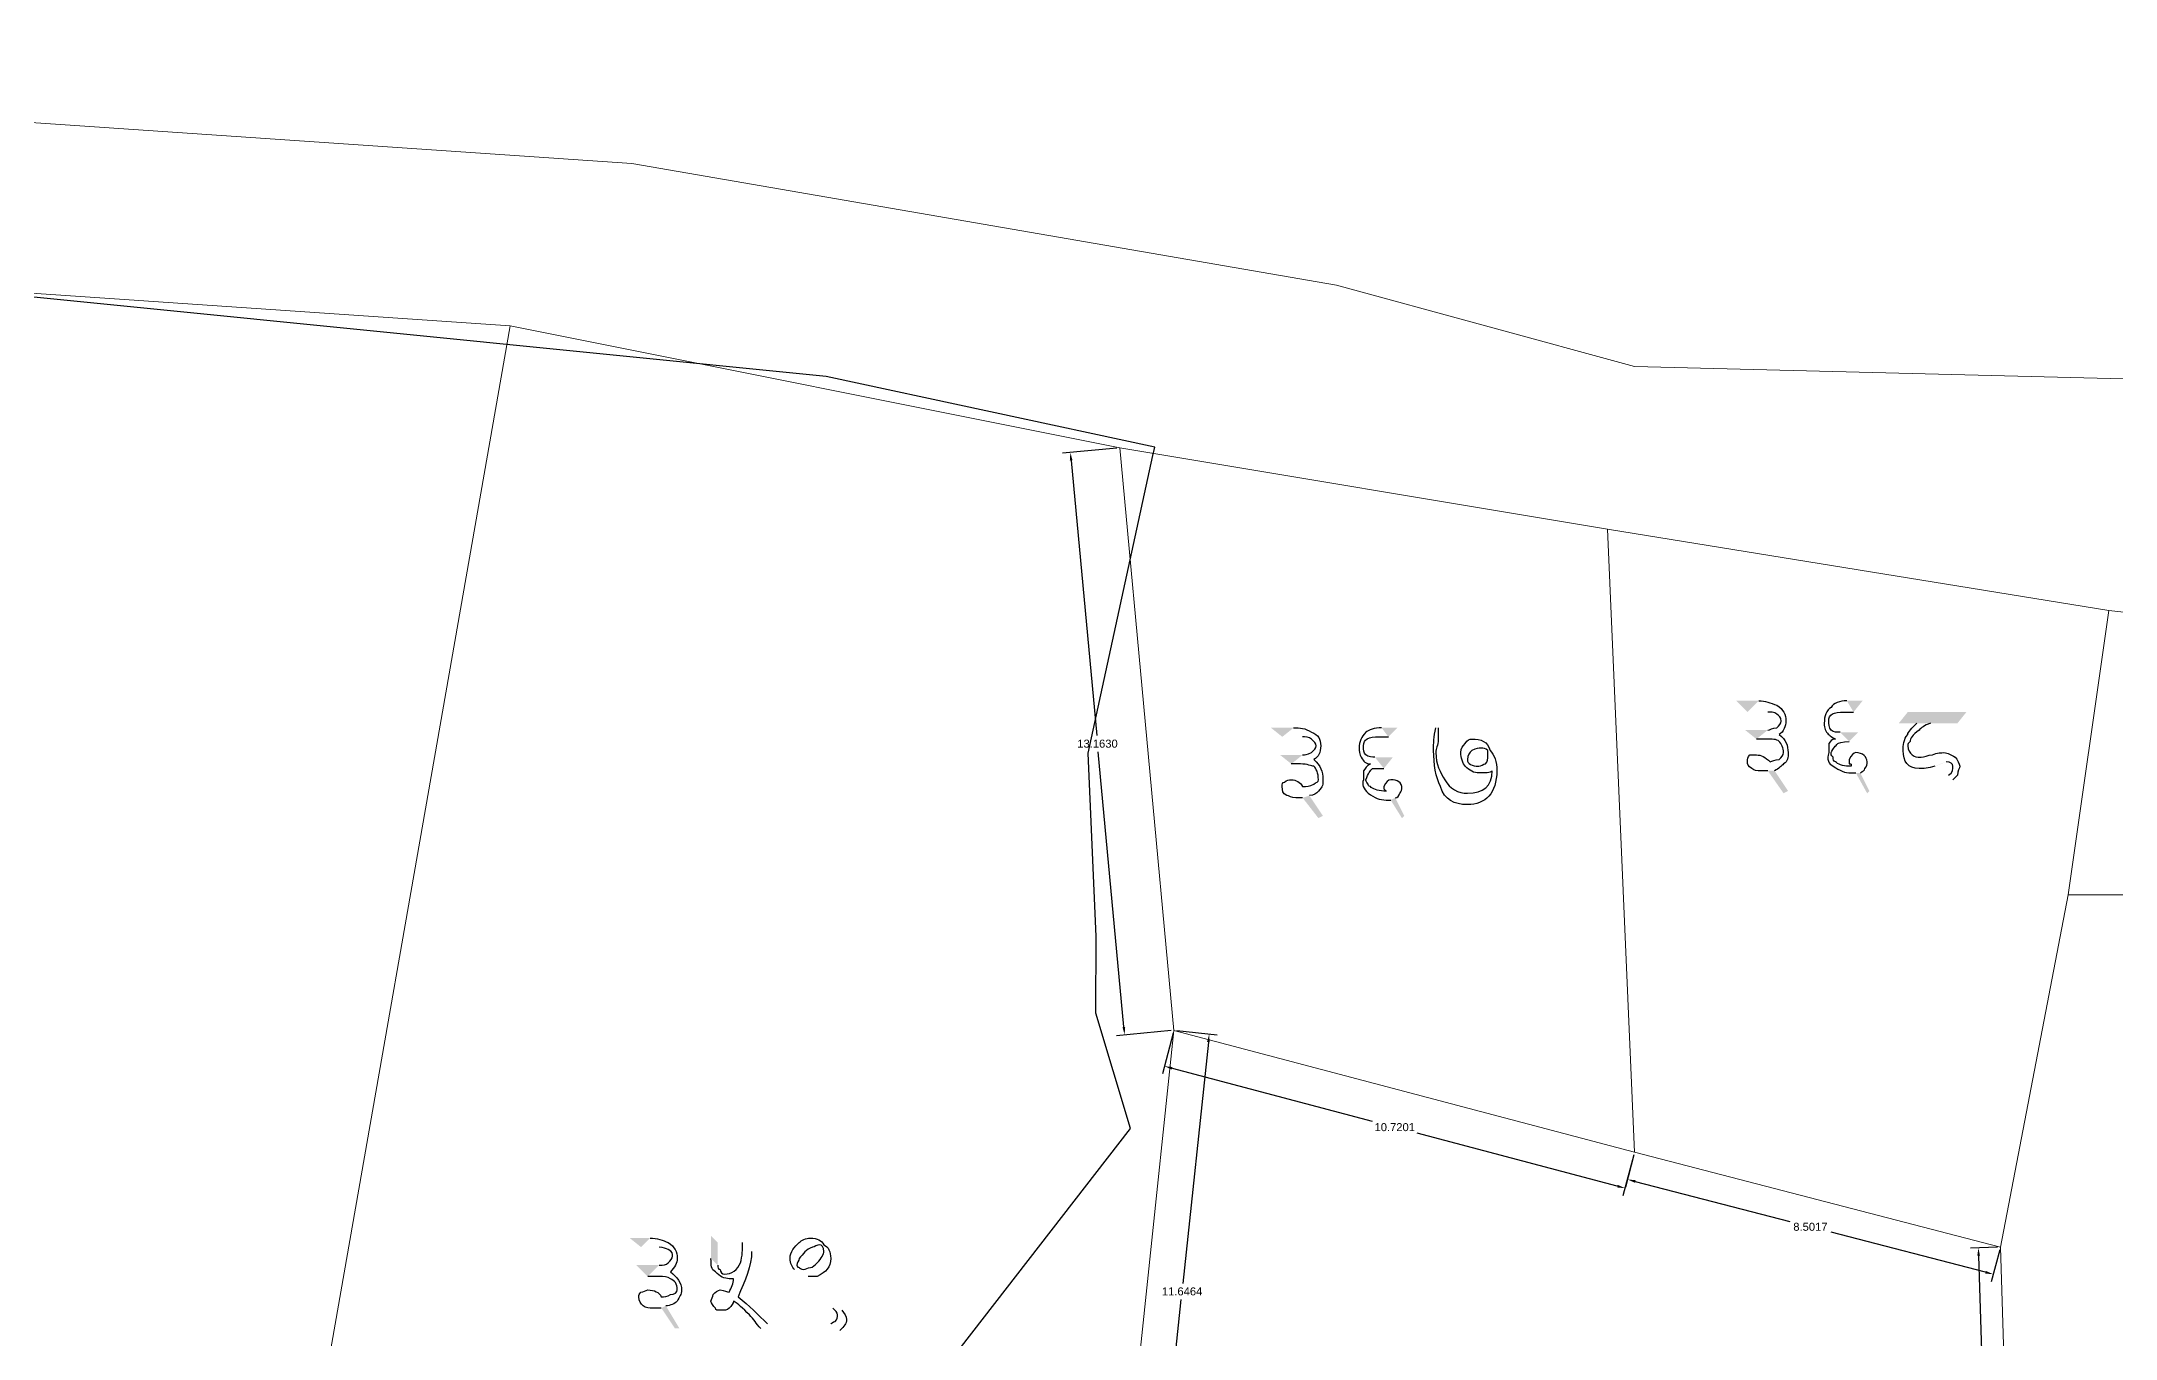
# Model space of a CAD drawing. Header units: metres. Extents: x 345912 to 349030, y 3061206 to 3061792.
# Drawn here: x 346035.41 to 346082.07, y 3061460.25 to 3061489.43 of the extents above; entities that cross this region are included whole.
import ezdxf

# ---------------------------------------------------------------- set-up
doc = ezdxf.new("R2010")
doc.units = ezdxf.units.M
doc.header["$MEASUREMENT"] = 0
doc.header["$PDMODE"] = 98
doc.header["$PDSIZE"] = 0.25
for name, color, linetype in [('Features', 5, 'Continuous'), ('PDF5_Geometry', 7, 'Continuous'), ('PDF5_Solid Fills', 7, 'Continuous')]:
    doc.layers.add(name, color=color, linetype=linetype)
doc.styles.get("Standard").update_dxf_attribs({"font": 'arial.ttf'})
doc.dimstyles.get("Standard").update_dxf_attribs({"dimtxt": 0.18, "dimasz": 0.18, "dimexe": 0.18, "dimexo": 0.0625, "dimgap": 0.09, "dimtad": 0, "dimtih": 1, "dimtoh": 1, "dimdec": 4, "dimzin": 0, "dimdsep": 46, "dimtxsty": 'Standard', "dimcen": 0.09, "dimadec": 0, "dimazin": 0, "dimtfac": 1, "dimtdec": 4, "dimtofl": 0, "dimtmove": 0, "dimatfit": 3, "dimfxl": 1, "dimtolj": 1, "dimtzin": 0, "dimarcsym": 0})

# ---------------------------------------------------------------- blocks, each defined once
blk = doc.blocks.new('*D62')
at = {"layer": 'Defpoints', "color": 0, "transparency": 16777216}
for p in [(346060.882, 3061467.184), (346059.663, 3061455.602), (346060.457, 3061455.518)]:
    blk.add_point(p, dxfattribs=at)
at = {"layer": 'Features', "color": 0, "lineweight": -2, "transparency": 16777216}
for p, q in [((346060.944, 3061467.178), (346061.855, 3061467.082)), ((346061.657, 3061466.921), (346061.085, 3061461.491)), ((346060.476, 3061455.697), (346061.047, 3061461.127)), ((346059.725, 3061455.595), (346060.636, 3061455.499))]:
    blk.add_line(p, q, dxfattribs=at)
at = {"layer": 'Features', "color": 0, "transparency": 16777216}
for points in [[(346061.627, 3061466.925), (346061.687, 3061466.918), (346061.676, 3061467.1)], [(346060.446, 3061455.7), (346060.505, 3061455.694), (346060.457, 3061455.518)]]:
    blk.add_solid(points, dxfattribs=at)
at = {"layer": 'Features', "color": 0, "transparency": 16777216, "insert": (346061.066, 3061461.309), "char_height": 0.18, "attachment_point": 5}
blk.add_mtext('\\A1;11.6464', dxfattribs=at)
blk = doc.blocks.new('*D63')
at = {"layer": 'Defpoints', "color": 0, "transparency": 16777216}
for p in [(346060.882, 3061467.184), (346060.668, 3061466.377), (346071.245, 3061464.441)]:
    blk.add_point(p, dxfattribs=at)
at = {"layer": 'Features', "color": 0, "lineweight": -2, "transparency": 16777216}
for p, q in [((346060.866, 3061467.124), (346060.622, 3061466.203)), ((346060.842, 3061466.331), (346065.342, 3061465.139)), ((346070.857, 3061463.679), (346066.357, 3061464.871)), ((346071.229, 3061464.38), (346070.985, 3061463.459))]:
    blk.add_line(p, q, dxfattribs=at)
at = {"layer": 'Features', "color": 0, "transparency": 16777216}
for points in [[(346060.85, 3061466.36), (346060.834, 3061466.302), (346060.668, 3061466.377)], [(346070.865, 3061463.708), (346070.85, 3061463.65), (346071.031, 3061463.633)]]:
    blk.add_solid(points, dxfattribs=at)
at = {"layer": 'Features', "color": 0, "transparency": 16777216, "insert": (346065.85, 3061465.005), "char_height": 0.18, "attachment_point": 5}
blk.add_mtext('\\A1;10.7201', dxfattribs=at)
blk = doc.blocks.new('*D64')
at = {"layer": 'Defpoints', "color": 0, "transparency": 16777216}
for p in [(346071.245, 3061464.441), (346071.086, 3061463.829), (346079.475, 3061462.307)]:
    blk.add_point(p, dxfattribs=at)
at = {"layer": 'Features', "color": 0, "lineweight": -2, "transparency": 16777216}
for p, q in [((346071.229, 3061464.38), (346071.041, 3061463.655)), ((346071.261, 3061463.784), (346074.737, 3061462.883)), ((346079.142, 3061461.741), (346075.665, 3061462.642)), ((346079.459, 3061462.247), (346079.271, 3061461.522))]:
    blk.add_line(p, q, dxfattribs=at)
at = {"layer": 'Features', "color": 0, "transparency": 16777216}
for points in [[(346071.268, 3061463.813), (346071.253, 3061463.755), (346071.086, 3061463.829)], [(346079.149, 3061461.77), (346079.134, 3061461.712), (346079.316, 3061461.696)]]:
    blk.add_solid(points, dxfattribs=at)
at = {"layer": 'Features', "color": 0, "transparency": 16777216, "insert": (346075.201, 3061462.763), "char_height": 0.18, "attachment_point": 5}
blk.add_mtext('\\A1;8.5017', dxfattribs=at)
blk = doc.blocks.new('*D65')
at = {"layer": 'Defpoints', "color": 0, "transparency": 16777216}
for p in [(346078.981, 3061462.292), (346079.475, 3061462.307), (346079.779, 3061452.554)]:
    blk.add_point(p, dxfattribs=at)
at = {"layer": 'Features', "color": 0, "lineweight": -2, "transparency": 16777216}
for p, q in [((346079.412, 3061462.305), (346078.801, 3061462.286)), ((346078.986, 3061462.112), (346079.127, 3061457.597)), ((346079.28, 3061452.718), (346079.139, 3061457.233)), ((346079.717, 3061452.552), (346079.106, 3061452.533))]:
    blk.add_line(p, q, dxfattribs=at)
at = {"layer": 'Features', "color": 0, "transparency": 16777216}
for points in [[(346079.016, 3061462.113), (346078.956, 3061462.111), (346078.981, 3061462.292)], [(346079.31, 3061452.719), (346079.25, 3061452.717), (346079.285, 3061452.538)]]:
    blk.add_solid(points, dxfattribs=at)
at = {"layer": 'Features', "color": 0, "transparency": 16777216, "insert": (346079.133, 3061457.415), "char_height": 0.18, "attachment_point": 5}
blk.add_mtext('\\A1;9.7584', dxfattribs=at)
blk = doc.blocks.new('*D71')
at = {"layer": 'Defpoints', "color": 0, "transparency": 16777216}
for p in [(346059.663, 3061480.29), (346059.772, 3061467.081), (346060.882, 3061467.184)]:
    blk.add_point(p, dxfattribs=at)
at = {"layer": 'Features', "color": 0, "lineweight": -2, "transparency": 16777216}
for p, q in [((346059.6, 3061480.285), (346058.374, 3061480.171)), ((346058.57, 3061480.008), (346059.146, 3061473.816)), ((346059.756, 3061467.26), (346059.18, 3061473.452)), ((346060.82, 3061467.178), (346059.593, 3061467.064))]:
    blk.add_line(p, q, dxfattribs=at)
at = {"layer": 'Features', "color": 0, "transparency": 16777216}
for points in [[(346058.6, 3061480.011), (346058.54, 3061480.005), (346058.553, 3061480.187)], [(346059.786, 3061467.263), (346059.726, 3061467.257), (346059.772, 3061467.081)]]:
    blk.add_solid(points, dxfattribs=at)
at = {"layer": 'Features', "color": 0, "transparency": 16777216, "insert": (346059.163, 3061473.634), "char_height": 0.18, "attachment_point": 5}
blk.add_mtext('\\A1;13.1630', dxfattribs=at)

msp = doc.modelspace()

# ---------------------------------------------------------------- hatches: boundary and pattern name
at = {"layer": 'PDF5_Solid Fills', "transparency": 33554559}
h = msp.add_hatch(color=256, dxfattribs=at)
h.paths.add_polyline_path([(346073.78493, 3061474.34684), (346073.53093, 3061474.60084), (346074.03893, 3061474.60084)], flags=0)
h.paths.add_polyline_path([(346074.39453, 3061473.02604), (346074.69933, 3061472.56884), (346074.59773, 3061472.51804), (346074.24213, 3061473.02604)], flags=0)
h.paths.add_polyline_path([(346073.98813, 3061473.73724), (346073.73413, 3061473.94044), (346074.24213, 3061473.94044)], flags=0)
h.paths.add_polyline_path([(346076.17253, 3061474.34684), (346076.37573, 3061474.60084), (346076.02013, 3061474.60084)], flags=0)
h.paths.add_polyline_path([(346076.22333, 3061472.97524), (346076.47733, 3061472.51804), (346076.52813, 3061472.56884), (346076.32493, 3061472.97524)], flags=0)
h.paths.add_polyline_path([(346076.07093, 3061473.68644), (346076.27413, 3061473.88964), (346075.86773, 3061473.88964)], flags=0)
h.paths.add_polyline_path([(346077.59493, 3061474.09284), (346077.18853, 3061474.09284), (346077.39173, 3061474.34684), (346078.71253, 3061474.34684), (346078.50933, 3061474.09284), (346077.89973, 3061474.09284)], flags=0)
h.paths.add_polyline_path([(346078.40773, 3061472.82284), (346078.30613, 3061472.92444)], flags=0)
h.paths.add_polyline_path([(346078.00133, 3061473.12764, 0.0320526), (346078.25533, 3061473.22924)], flags=0)
h = msp.add_hatch(color=256, dxfattribs=at)
h.paths.add_polyline_path([(346063.32014, 3061473.78804), (346063.06614, 3061473.99124), (346063.57414, 3061473.99124)], flags=0)
h.paths.add_polyline_path([(346063.92974, 3061472.46724), (346064.23454, 3061472.01004), (346064.13294, 3061471.95924), (346063.77734, 3061472.41644)], flags=0)
h.paths.add_polyline_path([(346063.52334, 3061473.17844), (346063.26934, 3061473.38164), (346063.77734, 3061473.38164)], flags=0)
h.paths.add_polyline_path([(346065.70774, 3061473.78804), (346065.91094, 3061473.99124), (346065.55534, 3061473.99124)], flags=0)
h.paths.add_polyline_path([(346065.75854, 3061472.36564), (346066.01254, 3061471.95924), (346066.06334, 3061472.01004), (346065.86014, 3061472.41644)], flags=0)
h.paths.add_polyline_path([(346065.60614, 3061473.07684), (346065.80934, 3061473.33084), (346065.40294, 3061473.33084)], flags=0)
h.paths.add_polyline_path([(346066.77454, 3061473.99124), (346066.82534, 3061473.99124)], flags=0)
h.paths.add_polyline_path([(346068.04454, 3061473.02604), (346068.04454, 3061473.02604)], flags=0)
h = msp.add_hatch(color=256, dxfattribs=at)
h.paths.add_polyline_path([(346048.89293, 3061462.30724), (346048.63893, 3061462.51044), (346049.09613, 3061462.51044)], flags=0)
h.paths.add_polyline_path([(346049.45173, 3061460.98644), (346049.75653, 3061460.47844), (346049.65493, 3061460.47844), (346049.35013, 3061460.93564)], flags=0)
h.paths.add_polyline_path([(346049.04533, 3061461.64684), (346048.79133, 3061461.90084), (346049.29933, 3061461.90084)], flags=0)
h.paths.add_polyline_path([(346051.17893, 3061462.40884), (346051.38213, 3061462.20564)], flags=0)
h.paths.add_polyline_path([(346051.73773, 3061460.58004), (346051.58533, 3061460.47844)], flags=0)
h.paths.add_polyline_path([(346050.46773, 3061462.05324), (346050.46773, 3061462.56124), (346050.62013, 3061462.40884), (346050.62013, 3061461.90084)], flags=0)
h.paths.add_polyline_path([(346052.65213, 3061461.64684), (346053.41413, 3061460.88484)], flags=0)
h.paths.add_polyline_path([(346053.36333, 3061460.42764), (346053.16013, 3061460.58004)], flags=0)
h.paths.add_polyline_path([(346053.21093, 3061460.93564), (346052.34733, 3061461.79924)], flags=0)

# ---------------------------------------------------------------- linework, layer by layer
at = {"layer": 'Features'}
msp.add_lwpolyline([(346032.53534, 3061483.94804), (346024.87015, 3061443.21466), (346027.77735, 3061442.34326), (346033.71798, 3061442.70616), (346035.6179, 3061444.51001), (346036.91594, 3061445.74622), (346045.85265, 3061451.25324), (346050.46043, 3061452.79732), (346059.90278, 3061464.97268), (346059.12793, 3061467.56854), (346059.12956, 3061469.2981), (346058.95092, 3061473.41915), (346060.41041, 3061480.11511), (346060.45177, 3061480.3071), (346053.06156, 3061481.89932), (346032.53534, 3061483.94804)], dxfattribs=at)
at = {"layer": 'PDF5_Geometry', "lineweight": 9}
for points in [[(345973.09934, 3061489.43444), (345990.47293, 3061489.43444), (346010.89454, 3061488.52004), (346022.78174, 3061488.21524), (346035.27854, 3061487.60564), (346048.68974, 3061486.69124), (346064.53933, 3061483.94804), (346071.24493, 3061482.11924), (346083.43694, 3061481.81444)], [(345973.09934, 3061489.43444), (345990.47293, 3061489.43444), (346010.89454, 3061488.52004), (346022.78174, 3061488.21524), (346035.27854, 3061487.60564), (346048.68974, 3061486.69124), (346064.53933, 3061483.94804), (346071.24493, 3061482.11924), (346083.43694, 3061481.81444)], [(346095.62895, 3061475.10884), (346081.91294, 3061476.63284), (346070.63534, 3061478.46164), (346059.66254, 3061480.29044), (346045.94653, 3061483.03364), (346032.53534, 3061483.94804), (346018.20974, 3061483.94804), (346015.16174, 3061483.94804), (346004.18894, 3061484.55764), (345999.31214, 3061484.55764), (345989.55854, 3061485.16724), (345977.36654, 3061485.16724)], [(346095.62895, 3061475.10884), (346081.91294, 3061476.63284), (346070.63534, 3061478.46164), (346059.66254, 3061480.29044), (346045.94653, 3061483.03364), (346032.53534, 3061483.94804), (346018.20974, 3061483.94804), (346015.16174, 3061483.94804), (346004.18894, 3061484.55764), (345999.31214, 3061484.55764), (345989.55854, 3061485.16724), (345977.36654, 3061485.16724)]]:
    msp.add_lwpolyline(points, dxfattribs=at)
for points in [[(346045.94653, 3061483.03364), (346040.76494, 3061453.46804), (346039.54574, 3061445.54324), (346034.36414, 3061441.58084), (346024.91534, 3061444.01924), (346026.74414, 3061453.16324), (346026.74414, 3061453.46804), (346028.57293, 3061463.52644), (346028.87774, 3061464.13604), (346028.87774, 3061464.44084), (346030.40174, 3061472.36564), (346030.70653, 3061474.19444), (346030.70653, 3061474.49924), (346032.53534, 3061483.94804)], [(346045.94653, 3061483.03364), (346040.76494, 3061453.46804), (346039.54574, 3061445.54324), (346034.36414, 3061441.58084), (346024.91534, 3061444.01924), (346026.74414, 3061453.16324), (346026.74414, 3061453.46804), (346028.57293, 3061463.52644), (346028.87774, 3061464.13604), (346028.87774, 3061464.44084), (346030.40174, 3061472.36564), (346030.70653, 3061474.19444), (346030.70653, 3061474.49924), (346032.53534, 3061483.94804)], [(346059.66254, 3061480.29044), (346060.88174, 3061467.18404), (346059.66254, 3061455.60164), (346052.95694, 3061452.24884), (346049.29933, 3061451.33444), (346046.86094, 3061451.02964), (346045.03214, 3061449.81044), (346041.98414, 3061446.76244), (346039.54574, 3061445.54324), (346040.76494, 3061453.46804), (346045.94653, 3061483.03364)], [(346059.66254, 3061480.29044), (346060.88174, 3061467.18404), (346059.66254, 3061455.60164), (346052.95694, 3061452.24884), (346049.29933, 3061451.33444), (346046.86094, 3061451.02964), (346045.03214, 3061449.81044), (346041.98414, 3061446.76244), (346039.54574, 3061445.54324), (346040.76494, 3061453.46804), (346045.94653, 3061483.03364)], [(346070.63534, 3061478.46164), (346071.24493, 3061464.44084), (346060.88174, 3061467.18404), (346059.66254, 3061480.29044)], [(346070.63534, 3061478.46164), (346071.24493, 3061464.44084), (346060.88174, 3061467.18404), (346059.66254, 3061480.29044)], [(346081.91294, 3061476.63284), (346080.99854, 3061470.23204), (346079.47455, 3061462.30724), (346071.24493, 3061464.44084), (346070.63534, 3061478.46164)], [(346081.91294, 3061476.63284), (346080.99854, 3061470.23204), (346079.47455, 3061462.30724), (346071.24493, 3061464.44084), (346070.63534, 3061478.46164)], [(346104.77294, 3061474.80404), (346104.16333, 3061467.48884), (346103.24895, 3061467.79364), (346099.28653, 3061468.70804), (346091.36175, 3061470.23204), (346080.99854, 3061470.23204), (346081.91294, 3061476.63284), (346095.62895, 3061475.10884)], [(346104.77294, 3061474.80404), (346104.16333, 3061467.48884), (346103.24895, 3061467.79364), (346099.28653, 3061468.70804), (346091.36175, 3061470.23204), (346080.99854, 3061470.23204), (346081.91294, 3061476.63284), (346095.62895, 3061475.10884)], [(346104.16333, 3061467.48884), (346099.89613, 3061437.00884), (346090.44734, 3061437.00884), (346090.14254, 3061437.00884), (346082.21773, 3061437.31364), (346081.30333, 3061444.32404), (346079.77933, 3061452.55364), (346079.47455, 3061462.30724), (346080.99854, 3061470.23204), (346091.36175, 3061470.23204), (346099.28653, 3061468.70804), (346103.24895, 3061467.79364)], [(346104.16333, 3061467.48884), (346099.89613, 3061437.00884), (346090.44734, 3061437.00884), (346090.14254, 3061437.00884), (346082.21773, 3061437.31364), (346081.30333, 3061444.32404), (346079.77933, 3061452.55364), (346079.47455, 3061462.30724), (346080.99854, 3061470.23204), (346091.36175, 3061470.23204), (346099.28653, 3061468.70804), (346103.24895, 3061467.79364)], [(346071.24493, 3061464.44084), (346079.47455, 3061462.30724), (346079.77933, 3061452.55364), (346081.30333, 3061444.32404), (346069.41613, 3061447.06724), (346066.06333, 3061448.28644), (346065.45373, 3061448.59123), (346058.74814, 3061449.50564), (346059.66254, 3061455.60164), (346060.88174, 3061467.18404)], [(346071.24493, 3061464.44084), (346079.47455, 3061462.30724), (346079.77933, 3061452.55364), (346081.30333, 3061444.32404), (346069.41613, 3061447.06724), (346066.06333, 3061448.28644), (346065.45373, 3061448.59123), (346058.74814, 3061449.50564), (346059.66254, 3061455.60164), (346060.88174, 3061467.18404)]]:
    msp.add_lwpolyline(points, close=True, dxfattribs=at)
at = {"layer": 'PDF5_Geometry', "lineweight": 25}
for points in [[(346074.03893, 3061474.60084), (346074.19133, 3061474.60084), (346074.29293, 3061474.55004), (346074.44533, 3061474.49924)], [(346074.44533, 3061474.29604), (346074.39453, 3061474.34684), (346074.29293, 3061474.34684), (346074.24213, 3061474.34684)], [(346074.44533, 3061474.49924), (346074.59773, 3061474.39764), (346074.64853, 3061474.29604), (346074.64853, 3061474.14364)], [(346074.54693, 3061474.14364), (346074.54693, 3061474.24524), (346074.49613, 3061474.24524), (346074.44533, 3061474.29604)], [(346075.66453, 3061474.44844), (346075.56293, 3061474.39764), (346075.51213, 3061474.24524), (346075.51213, 3061474.09284)], [(346075.61373, 3061474.14364), (346075.61373, 3061474.29604), (346075.71533, 3061474.34684), (346075.96933, 3061474.34684)], [(346076.02013, 3061474.60084), (346075.86773, 3061474.60084), (346075.71533, 3061474.55004), (346075.66453, 3061474.44844)], [(346075.96933, 3061474.34684), (346075.96933, 3061474.34684), (346076.02013, 3061474.34684), (346076.07093, 3061474.34684)], [(346076.07093, 3061474.34684), (346076.12173, 3061474.34684), (346076.17253, 3061474.34684), (346076.17253, 3061474.34684)], [(346063.57414, 3061473.99124), (346063.72654, 3061473.99124), (346063.82814, 3061473.99124), (346063.98054, 3061473.88964)], [(346063.98054, 3061473.73724), (346063.92974, 3061473.78804), (346063.82814, 3061473.78804), (346063.77734, 3061473.78804)], [(346063.98054, 3061473.88964), (346064.13294, 3061473.83884), (346064.18374, 3061473.73724), (346064.18374, 3061473.58484)], [(346064.08214, 3061473.58484), (346064.08214, 3061473.63564), (346064.03134, 3061473.68644), (346063.98054, 3061473.73724)], [(346065.19974, 3061473.88964), (346065.09814, 3061473.78804), (346065.04734, 3061473.68644), (346065.04734, 3061473.53404)], [(346065.14894, 3061473.58484), (346065.14894, 3061473.73724), (346065.25054, 3061473.78804), (346065.50454, 3061473.78804)], [(346065.55534, 3061473.99124), (346065.40294, 3061473.99124), (346065.25054, 3061473.94044), (346065.19974, 3061473.88964)], [(346065.50454, 3061473.78804), (346065.50454, 3061473.78804), (346065.55534, 3061473.78804), (346065.60614, 3061473.78804)], [(346065.60614, 3061473.78804), (346065.65694, 3061473.78804), (346065.70774, 3061473.78804), (346065.70774, 3061473.78804)], [(346066.72374, 3061473.48324), (346066.72374, 3061473.63564), (346066.72374, 3061473.78804), (346066.77454, 3061473.99124)], [(346066.82534, 3061473.73724), (346066.82534, 3061473.58484), (346066.77454, 3061473.53404), (346066.77454, 3061473.43244)], [(346066.82534, 3061473.99124), (346066.82534, 3061473.94044), (346066.82534, 3061473.83884), (346066.82534, 3061473.73724)], [(346067.43494, 3061473.63564), (346067.48574, 3061473.73724), (346067.53654, 3061473.73724), (346067.58734, 3061473.73724)], [(346067.58734, 3061473.73724), (346067.79054, 3061473.73724), (346067.94294, 3061473.68644), (346067.99374, 3061473.48324)], [(346074.08973, 3061473.73724), (346074.03893, 3061473.73724), (346073.98813, 3061473.73724), (346073.98813, 3061473.73724)], [(346074.19133, 3061473.73724), (346074.19133, 3061473.73724), (346074.14053, 3061473.73724), (346074.08973, 3061473.73724)], [(346074.49613, 3061473.68644), (346074.44533, 3061473.73724), (346074.34373, 3061473.73724), (346074.19133, 3061473.73724)], [(346074.24213, 3061473.94044), (346074.29293, 3061473.94044), (346074.34373, 3061473.99124), (346074.44533, 3061473.99124)], [(346074.44533, 3061473.99124), (346074.49613, 3061474.04204), (346074.54693, 3061474.09284), (346074.54693, 3061474.14364)], [(346074.64853, 3061474.14364), (346074.64853, 3061474.04204), (346074.59773, 3061473.88964), (346074.49613, 3061473.83884)], [(346074.49613, 3061473.83884), (346074.64853, 3061473.73724), (346074.69933, 3061473.58484), (346074.69933, 3061473.43244)], [(346075.51213, 3061474.09284), (346075.51213, 3061474.04204), (346075.51213, 3061473.99124), (346075.56293, 3061473.88964)], [(346075.56293, 3061473.88964), (346075.61373, 3061473.83884), (346075.66453, 3061473.78804), (346075.76613, 3061473.73724)], [(346075.66453, 3061473.94044), (346075.61373, 3061473.99124), (346075.61373, 3061474.09284), (346075.61373, 3061474.14364)], [(346075.76613, 3061473.73724), (346075.66453, 3061473.73724), (346075.66453, 3061473.68644), (346075.61373, 3061473.63564)], [(346075.86773, 3061473.88964), (346075.81693, 3061473.88964), (346075.71533, 3061473.88964), (346075.66453, 3061473.94044)], [(346077.29013, 3061473.48324), (346077.29013, 3061473.58484), (346077.29013, 3061473.73724), (346077.39173, 3061473.83884)], [(346077.39173, 3061473.83884), (346077.39173, 3061473.88964), (346077.49333, 3061473.99124), (346077.59493, 3061474.09284)], [(346077.64573, 3061473.94044), (346077.49333, 3061473.83884), (346077.44253, 3061473.73724), (346077.44253, 3061473.68644)], [(346077.89973, 3061474.09284), (346077.74733, 3061474.04204), (346077.69653, 3061473.99124), (346077.64573, 3061473.94044)], [(346063.77734, 3061473.38164), (346063.82814, 3061473.38164), (346063.87894, 3061473.38164), (346063.98054, 3061473.43244)], [(346063.98054, 3061473.43244), (346064.03134, 3061473.48324), (346064.08214, 3061473.53404), (346064.08214, 3061473.58484)], [(346064.18374, 3061473.58484), (346064.18374, 3061473.43244), (346064.13294, 3061473.33084), (346064.03134, 3061473.28004)], [(346064.03134, 3061473.28004), (346064.18374, 3061473.12764), (346064.23454, 3061473.02604), (346064.23454, 3061472.82284)], [(346065.04734, 3061473.53404), (346065.04734, 3061473.48324), (346065.04734, 3061473.38164), (346065.09814, 3061473.33084)], [(346065.09814, 3061473.33084), (346065.14894, 3061473.22924), (346065.19974, 3061473.17844), (346065.30134, 3061473.17844)], [(346065.19974, 3061473.38164), (346065.14894, 3061473.43244), (346065.14894, 3061473.48324), (346065.14894, 3061473.58484)], [(346065.40294, 3061473.33084), (346065.35214, 3061473.33084), (346065.25054, 3061473.33084), (346065.19974, 3061473.38164)], [(346066.87614, 3061472.67044), (346066.77454, 3061472.87364), (346066.72374, 3061473.17844), (346066.72374, 3061473.48324)], [(346066.77454, 3061473.43244), (346066.77454, 3061473.17844), (346066.87614, 3061472.97524), (346066.97774, 3061472.82284)], [(346067.33334, 3061473.43244), (346067.33334, 3061473.53404), (346067.38414, 3061473.58484), (346067.43494, 3061473.63564)], [(346067.43494, 3061473.12764), (346067.38414, 3061473.17844), (346067.33334, 3061473.33084), (346067.33334, 3061473.43244)], [(346067.58734, 3061473.48324), (346067.53654, 3061473.43244), (346067.48574, 3061473.38164), (346067.48574, 3061473.28004)], [(346067.48574, 3061473.28004), (346067.48574, 3061473.17844), (346067.58734, 3061473.12764), (346067.73974, 3061473.12764)], [(346067.79054, 3061473.53404), (346067.73974, 3061473.53404), (346067.68894, 3061473.53404), (346067.58734, 3061473.48324)], [(346067.94294, 3061473.48324), (346067.89214, 3061473.53404), (346067.84134, 3061473.53404), (346067.79054, 3061473.53404)], [(346067.89214, 3061473.17844), (346067.94294, 3061473.22924), (346067.94294, 3061473.28004), (346067.94294, 3061473.38164)], [(346067.94294, 3061473.38164), (346067.94294, 3061473.43244), (346067.94294, 3061473.43244), (346067.94294, 3061473.48324)], [(346067.99374, 3061473.48324), (346068.09534, 3061473.38164), (346068.14614, 3061473.22924), (346068.14614, 3061473.02604)], [(346073.78493, 3061473.22924), (346073.78493, 3061473.28004), (346073.78493, 3061473.33084), (346073.83573, 3061473.38164)], [(346073.83573, 3061473.38164), (346073.88653, 3061473.38164), (346073.93733, 3061473.38164), (346073.98813, 3061473.38164)], [(346073.98813, 3061473.38164), (346074.08973, 3061473.38164), (346074.19133, 3061473.33084), (346074.29293, 3061473.22924)], [(346074.29293, 3061473.22924), (346074.34373, 3061473.22924), (346074.39453, 3061473.28004), (346074.49613, 3061473.28004)], [(346074.59773, 3061473.43244), (346074.59773, 3061473.53404), (346074.54693, 3061473.63564), (346074.49613, 3061473.68644)], [(346074.49613, 3061473.28004), (346074.54693, 3061473.33084), (346074.59773, 3061473.38164), (346074.59773, 3061473.43244)], [(346074.69933, 3061473.43244), (346074.69933, 3061473.33084), (346074.69933, 3061473.22924), (346074.59773, 3061473.17844)], [(346075.61373, 3061473.43244), (346075.56293, 3061473.28004), (346075.61373, 3061473.17844), (346075.71533, 3061473.12764)], [(346075.61373, 3061473.63564), (346075.61373, 3061473.58484), (346075.61373, 3061473.48324), (346075.61373, 3061473.43244)], [(346075.66453, 3061473.43244), (346075.71533, 3061473.53404), (346075.76613, 3061473.58484), (346075.81693, 3061473.63564)], [(346075.71533, 3061473.33084), (346075.66453, 3061473.38164), (346075.66453, 3061473.38164), (346075.66453, 3061473.43244)], [(346075.76613, 3061473.22924), (346075.71533, 3061473.22924), (346075.71533, 3061473.28004), (346075.71533, 3061473.33084)], [(346075.81693, 3061473.63564), (346075.81693, 3061473.63564), (346075.91853, 3061473.68644), (346076.07093, 3061473.68644)], [(346076.22333, 3061473.43244), (346076.17253, 3061473.43244), (346076.12173, 3061473.38164), (346076.07093, 3061473.28004)], [(346076.07093, 3061473.28004), (346076.07093, 3061473.22924), (346076.07093, 3061473.22924), (346076.07093, 3061473.22924)], [(346076.47733, 3061473.22924), (346076.47733, 3061473.33084), (346076.37573, 3061473.43244), (346076.22333, 3061473.43244)], [(346077.64573, 3061473.07684), (346077.39173, 3061473.07684), (346077.29013, 3061473.22924), (346077.29013, 3061473.48324)], [(346077.44253, 3061473.68644), (346077.39173, 3061473.63564), (346077.39173, 3061473.63564), (346077.39173, 3061473.58484)], [(346077.39173, 3061473.58484), (346077.39173, 3061473.48324), (346077.44253, 3061473.43244), (346077.49333, 3061473.38164)], [(346077.49333, 3061473.38164), (346077.54413, 3061473.33084), (346077.59493, 3061473.33084), (346077.69653, 3061473.33084)], [(346077.69653, 3061473.33084), (346077.74733, 3061473.33084), (346077.84893, 3061473.38164), (346077.95053, 3061473.38164)], [(346077.95053, 3061473.38164), (346078.05213, 3061473.43244), (346078.15373, 3061473.43244), (346078.20453, 3061473.43244)], [(346078.20453, 3061473.43244), (346078.30613, 3061473.43244), (346078.35693, 3061473.38164), (346078.45853, 3061473.33084)], [(346078.45853, 3061473.33084), (346078.50933, 3061473.28004), (346078.56013, 3061473.17844), (346078.56013, 3061473.12764)], [(346063.37094, 3061472.77204), (346063.42174, 3061472.82284), (346063.47254, 3061472.82284), (346063.52334, 3061472.82284)], [(346063.62494, 3061473.17844), (346063.57414, 3061473.17844), (346063.52334, 3061473.17844), (346063.52334, 3061473.17844)], [(346063.52334, 3061472.82284), (346063.62494, 3061472.82284), (346063.72654, 3061472.77204), (346063.77734, 3061472.67044)], [(346063.72654, 3061473.17844), (346063.72654, 3061473.17844), (346063.67574, 3061473.17844), (346063.62494, 3061473.17844)], [(346064.03134, 3061473.12764), (346063.98054, 3061473.12764), (346063.87894, 3061473.17844), (346063.72654, 3061473.17844)], [(346064.13294, 3061472.82284), (346064.13294, 3061472.97524), (346064.08214, 3061473.07684), (346064.03134, 3061473.12764)], [(346064.03134, 3061472.72124), (346064.08214, 3061472.77204), (346064.13294, 3061472.77204), (346064.13294, 3061472.82284)], [(346064.23454, 3061472.82284), (346064.23454, 3061472.72124), (346064.23454, 3061472.67044), (346064.13294, 3061472.56884)], [(346065.14894, 3061472.82284), (346065.09814, 3061472.72124), (346065.14894, 3061472.61964), (346065.25054, 3061472.51804)], [(346065.30134, 3061473.17844), (346065.19974, 3061473.12764), (346065.19974, 3061473.07684), (346065.14894, 3061473.02604)], [(346065.14894, 3061473.02604), (346065.14894, 3061472.97524), (346065.14894, 3061472.92444), (346065.14894, 3061472.82284)], [(346065.19974, 3061472.82284), (346065.25054, 3061472.97524), (346065.30134, 3061473.02604), (346065.35214, 3061473.07684)], [(346065.25054, 3061472.72124), (346065.19974, 3061472.77204), (346065.19974, 3061472.82284), (346065.19974, 3061472.82284)], [(346065.35214, 3061473.07684), (346065.35214, 3061473.07684), (346065.45374, 3061473.07684), (346065.60614, 3061473.07684)], [(346065.75854, 3061472.82284), (346065.70774, 3061472.82284), (346065.65694, 3061472.77204), (346065.60614, 3061472.67044)], [(346066.01254, 3061472.61964), (346066.01254, 3061472.77204), (346065.91094, 3061472.82284), (346065.75854, 3061472.82284)], [(346066.97774, 3061472.82284), (346067.07934, 3061472.61964), (346067.28254, 3061472.51804), (346067.48574, 3061472.51804)], [(346067.73974, 3061472.97524), (346067.63814, 3061472.97524), (346067.53654, 3061473.02604), (346067.43494, 3061473.12764)], [(346068.14614, 3061473.02604), (346068.14614, 3061472.51804), (346067.89214, 3061472.26404), (346067.48574, 3061472.26404)], [(346067.48574, 3061472.51804), (346067.84134, 3061472.51804), (346068.04454, 3061472.67044), (346068.04454, 3061473.02604)], [(346067.73974, 3061473.12764), (346067.79054, 3061473.12764), (346067.84134, 3061473.17844), (346067.89214, 3061473.17844)], [(346068.04454, 3061473.02604), (346067.99374, 3061472.97524), (346067.89214, 3061472.97524), (346067.73974, 3061472.97524)], [(346073.88653, 3061473.07684), (346073.78493, 3061473.12764), (346073.78493, 3061473.17844), (346073.78493, 3061473.22924)], [(346074.08973, 3061473.02604), (346073.98813, 3061473.02604), (346073.93733, 3061473.02604), (346073.88653, 3061473.07684)], [(346074.24213, 3061473.02604), (346074.19133, 3061473.02604), (346074.14053, 3061473.02604), (346074.08973, 3061473.02604)], [(346074.59773, 3061473.17844), (346074.54693, 3061473.12764), (346074.49613, 3061473.07684), (346074.39453, 3061473.02604)], [(346075.71533, 3061473.12764), (346075.86773, 3061473.02604), (346075.96933, 3061472.97524), (346076.12173, 3061472.97524)], [(346076.07093, 3061473.12764), (346075.91853, 3061473.12764), (346075.81693, 3061473.17844), (346075.76613, 3061473.22924)], [(346076.07093, 3061473.22924), (346076.07093, 3061473.22924), (346076.07093, 3061473.17844), (346076.07093, 3061473.17844)], [(346076.07093, 3061473.17844), (346076.12173, 3061473.17844), (346076.12173, 3061473.17844), (346076.12173, 3061473.12764)], [(346076.12173, 3061473.12764), (346076.12173, 3061473.12764), (346076.07093, 3061473.12764), (346076.07093, 3061473.12764)], [(346076.12173, 3061472.97524), (346076.17253, 3061472.97524), (346076.17253, 3061472.97524), (346076.22333, 3061472.97524)], [(346076.32493, 3061472.97524), (346076.37573, 3061473.02604), (346076.42653, 3061473.02604), (346076.42653, 3061473.07684)], [(346076.42653, 3061473.07684), (346076.47733, 3061473.12764), (346076.47733, 3061473.17844), (346076.47733, 3061473.22924)], [(346078.00133, 3061473.12764), (346077.84893, 3061473.07684), (346077.74733, 3061473.07684), (346077.64573, 3061473.07684)], [(346078.40773, 3061473.12764), (346078.40773, 3061473.17844), (346078.35693, 3061473.22924), (346078.25533, 3061473.22924)], [(346078.30613, 3061472.92444), (346078.40773, 3061472.97524), (346078.40773, 3061473.07684), (346078.40773, 3061473.12764)], [(346078.50933, 3061472.92444), (346078.50933, 3061472.92444), (346078.45853, 3061472.87364), (346078.40773, 3061472.82284)], [(346078.56013, 3061473.12764), (346078.56013, 3061473.07684), (346078.50933, 3061473.02604), (346078.50933, 3061472.92444)], [(346063.32014, 3061472.67044), (346063.32014, 3061472.72124), (346063.32014, 3061472.77204), (346063.37094, 3061472.77204)], [(346063.42174, 3061472.46724), (346063.32014, 3061472.51804), (346063.32014, 3061472.56884), (346063.32014, 3061472.67044)], [(346063.62494, 3061472.41644), (346063.52334, 3061472.41644), (346063.47254, 3061472.46724), (346063.42174, 3061472.46724)], [(346063.77734, 3061472.41644), (346063.72654, 3061472.41644), (346063.67574, 3061472.41644), (346063.62494, 3061472.41644)], [(346063.77734, 3061472.67044), (346063.87894, 3061472.67044), (346063.92974, 3061472.67044), (346064.03134, 3061472.72124)], [(346064.13294, 3061472.56884), (346064.08214, 3061472.51804), (346064.03134, 3061472.46724), (346063.92974, 3061472.46724)], [(346065.30134, 3061472.67044), (346065.25054, 3061472.67044), (346065.25054, 3061472.72124), (346065.25054, 3061472.72124)], [(346065.25054, 3061472.51804), (346065.40294, 3061472.41644), (346065.50454, 3061472.36564), (346065.65694, 3061472.36564)], [(346065.60614, 3061472.56884), (346065.45374, 3061472.56884), (346065.35214, 3061472.61964), (346065.30134, 3061472.67044)], [(346065.60614, 3061472.67044), (346065.60614, 3061472.61964), (346065.60614, 3061472.61964), (346065.60614, 3061472.61964)], [(346065.60614, 3061472.61964), (346065.65694, 3061472.56884), (346065.65694, 3061472.56884), (346065.65694, 3061472.56884)], [(346065.65694, 3061472.56884), (346065.65694, 3061472.56884), (346065.60614, 3061472.56884), (346065.60614, 3061472.56884)], [(346065.65694, 3061472.36564), (346065.70774, 3061472.36564), (346065.70774, 3061472.36564), (346065.75854, 3061472.36564)], [(346065.86014, 3061472.41644), (346065.91094, 3061472.41644), (346065.96174, 3061472.46724), (346065.96174, 3061472.51804)], [(346065.96174, 3061472.51804), (346065.96174, 3061472.51804), (346066.01254, 3061472.56884), (346066.01254, 3061472.61964)], [(346067.48574, 3061472.26404), (346067.18094, 3061472.26404), (346066.97774, 3061472.36564), (346066.87614, 3061472.67044)], [(346049.09613, 3061462.51044), (346049.24853, 3061462.51044), (346049.40093, 3061462.45964), (346049.50253, 3061462.40884)], [(346049.50253, 3061462.25644), (346049.45173, 3061462.25644), (346049.40093, 3061462.30724), (346049.29933, 3061462.30724)], [(346049.50253, 3061462.40884), (346049.65493, 3061462.30724), (346049.70573, 3061462.20564), (346049.70573, 3061462.05324)], [(346049.60413, 3061462.10404), (346049.60413, 3061462.15484), (346049.60413, 3061462.20564), (346049.50253, 3061462.25644)], [(346049.50253, 3061461.95164), (346049.55333, 3061462.00244), (346049.60413, 3061462.05324), (346049.60413, 3061462.10404)], [(346051.38213, 3061462.20564), (346051.38213, 3061461.90084), (346051.22973, 3061461.54524), (346051.07733, 3061461.18964)], [(346051.12813, 3061461.95164), (346051.17893, 3061462.10404), (346051.17893, 3061462.25644), (346051.17893, 3061462.40884)], [(346052.24573, 3061462.05324), (346052.24573, 3061462.20564), (346052.34733, 3061462.30724), (346052.44893, 3061462.40884)], [(346052.44893, 3061462.40884), (346052.49973, 3061462.45964), (346052.60133, 3061462.51044), (346052.70293, 3061462.51044)], [(346052.75373, 3061462.30724), (346052.60133, 3061462.25644), (346052.55053, 3061462.15484), (346052.44893, 3061462.05324)], [(346052.70293, 3061462.51044), (346052.85533, 3061462.51044), (346052.95693, 3061462.45964), (346053.00773, 3061462.35804)], [(346052.90613, 3061462.35804), (346052.85533, 3061462.35804), (346052.80453, 3061462.30724), (346052.75373, 3061462.30724)], [(346052.85533, 3061461.95164), (346052.95693, 3061462.05324), (346053.00773, 3061462.15484), (346053.00773, 3061462.20564)], [(346053.00773, 3061462.20564), (346053.00773, 3061462.30724), (346052.95693, 3061462.35804), (346052.90613, 3061462.35804)], [(346053.00773, 3061462.35804), (346053.10933, 3061462.30724), (346053.16013, 3061462.20564), (346053.16013, 3061462.05324)], [(346049.14693, 3061461.64684), (346049.09613, 3061461.64684), (346049.09613, 3061461.64684), (346049.04533, 3061461.64684)], [(346049.29933, 3061461.64684), (346049.24853, 3061461.64684), (346049.19773, 3061461.64684), (346049.14693, 3061461.64684)], [(346049.29933, 3061461.90084), (346049.40093, 3061461.90084), (346049.45173, 3061461.90084), (346049.50253, 3061461.95164)], [(346049.55333, 3061461.59604), (346049.50253, 3061461.64684), (346049.40093, 3061461.64684), (346049.29933, 3061461.64684)], [(346049.70573, 3061462.05324), (346049.70573, 3061461.95164), (346049.65493, 3061461.85004), (346049.55333, 3061461.74844)], [(346049.55333, 3061461.74844), (346049.70573, 3061461.64684), (346049.80733, 3061461.49444), (346049.80733, 3061461.34204)], [(346050.56933, 3061461.74844), (346050.46773, 3061461.79924), (346050.46773, 3061461.90084), (346050.46773, 3061462.05324)], [(346050.87413, 3061461.59604), (346050.77253, 3061461.59604), (346050.67093, 3061461.64684), (346050.56933, 3061461.74844)], [(346050.62013, 3061461.90084), (346050.62013, 3061461.85004), (346050.62013, 3061461.79924), (346050.67093, 3061461.79924)], [(346050.67093, 3061461.79924), (346050.67093, 3061461.74844), (346050.72173, 3061461.69764), (346050.77253, 3061461.69764)], [(346050.77253, 3061461.69764), (346050.92493, 3061461.69764), (346051.07733, 3061461.79924), (346051.12813, 3061461.95164)], [(346052.34733, 3061461.79924), (346052.29653, 3061461.85004), (346052.24573, 3061461.95164), (346052.24573, 3061462.05324)], [(346052.44893, 3061462.05324), (346052.44893, 3061462.00244), (346052.39813, 3061461.95164), (346052.39813, 3061461.90084)], [(346052.39813, 3061461.90084), (346052.39813, 3061461.90084), (346052.39813, 3061461.85004), (346052.44893, 3061461.85004)], [(346052.44893, 3061461.85004), (346052.44893, 3061461.85004), (346052.49973, 3061461.79924), (346052.55053, 3061461.79924)], [(346052.55053, 3061461.79924), (346052.60133, 3061461.79924), (346052.65213, 3061461.85004), (346052.70293, 3061461.85004)], [(346052.85533, 3061461.64684), (346052.75373, 3061461.64684), (346052.70293, 3061461.64684), (346052.65213, 3061461.64684)], [(346052.70293, 3061461.85004), (346052.75373, 3061461.85004), (346052.80453, 3061461.90084), (346052.85533, 3061461.95164)], [(346053.16013, 3061462.05324), (346053.16013, 3061461.85004), (346053.05853, 3061461.74844), (346052.85533, 3061461.64684)], [(346048.84213, 3061461.18964), (346048.84213, 3061461.24044), (346048.84213, 3061461.24044), (346048.89293, 3061461.29124)], [(346048.94373, 3061460.98644), (346048.89293, 3061461.03724), (346048.84213, 3061461.08804), (346048.84213, 3061461.18964)], [(346048.89293, 3061461.29124), (346048.94373, 3061461.29124), (346048.99453, 3061461.34204), (346049.04533, 3061461.34204)], [(346049.04533, 3061461.34204), (346049.19773, 3061461.34204), (346049.29933, 3061461.29124), (346049.35013, 3061461.18964)], [(346049.35013, 3061461.18964), (346049.40093, 3061461.18964), (346049.50253, 3061461.18964), (346049.55333, 3061461.24044)], [(346049.70573, 3061461.34204), (346049.70573, 3061461.49444), (346049.65493, 3061461.54524), (346049.55333, 3061461.59604)], [(346049.55333, 3061461.24044), (346049.65493, 3061461.24044), (346049.70573, 3061461.29124), (346049.70573, 3061461.34204)], [(346049.80733, 3061461.34204), (346049.80733, 3061461.24044), (346049.75653, 3061461.18964), (346049.70573, 3061461.08804)], [(346050.46773, 3061461.08804), (346050.46773, 3061461.13884), (346050.51853, 3061461.18964), (346050.51853, 3061461.24044)], [(346050.51853, 3061461.24044), (346050.56933, 3061461.29124), (346050.62013, 3061461.34204), (346050.67093, 3061461.34204)], [(346050.67093, 3061461.34204), (346050.77253, 3061461.34204), (346050.82333, 3061461.29124), (346050.87413, 3061461.29124)], [(346050.87413, 3061461.29124), (346050.92493, 3061461.39284), (346050.97573, 3061461.49444), (346050.97573, 3061461.59604)], [(346050.97573, 3061461.59604), (346050.97573, 3061461.59604), (346050.92493, 3061461.59604), (346050.87413, 3061461.59604)], [(346051.07733, 3061461.18964), (346051.33133, 3061460.98644), (346051.53453, 3061460.78324), (346051.73773, 3061460.58004)], [(346049.14693, 3061460.93564), (346049.09613, 3061460.93564), (346048.99453, 3061460.93564), (346048.94373, 3061460.98644)], [(346049.35013, 3061460.93564), (346049.29933, 3061460.93564), (346049.24853, 3061460.93564), (346049.14693, 3061460.93564)], [(346049.70573, 3061461.08804), (346049.65493, 3061461.03724), (346049.55333, 3061460.98644), (346049.45173, 3061460.98644)], [(346050.56933, 3061460.93564), (346050.51853, 3061460.98644), (346050.46773, 3061461.03724), (346050.46773, 3061461.08804)], [(346050.67093, 3061460.88484), (346050.62013, 3061460.88484), (346050.56933, 3061460.88484), (346050.56933, 3061460.93564)], [(346050.87413, 3061460.93564), (346050.82333, 3061460.88484), (346050.77253, 3061460.88484), (346050.67093, 3061460.88484)], [(346050.97573, 3061461.08804), (346050.97573, 3061461.03724), (346050.92493, 3061460.98644), (346050.87413, 3061460.93564)], [(346051.33133, 3061460.78324), (346051.17893, 3061460.93564), (346051.07733, 3061461.03724), (346050.97573, 3061461.08804)], [(346051.58533, 3061460.47844), (346051.48373, 3061460.58004), (346051.43293, 3061460.68164), (346051.33133, 3061460.78324)], [(346053.31253, 3061460.78324), (346053.31253, 3061460.83404), (346053.26173, 3061460.88484), (346053.21093, 3061460.93564)], [(346053.26173, 3061460.63084), (346053.31253, 3061460.68164), (346053.31253, 3061460.73244), (346053.31253, 3061460.78324)], [(346053.51573, 3061460.68164), (346053.51573, 3061460.58004), (346053.46493, 3061460.52924), (346053.36333, 3061460.42764)], [(346053.41413, 3061460.88484), (346053.46493, 3061460.83404), (346053.51573, 3061460.73244), (346053.51573, 3061460.68164)], [(346053.16013, 3061460.58004), (346053.16013, 3061460.58004), (346053.21093, 3061460.63084), (346053.26173, 3061460.63084)]]:
    msp.add_open_spline(points, degree=3, dxfattribs=at)

# ---------------------------------------------------------------- dimensions: what is measured, and where the dimension line sits
at = {"layer": 'Features'}
for p1, p2, distance, picture, middle in [((346059.66254, 3061480.29044), (346060.88174, 3061467.18404), -1.11415, '*D71', (346059.16278, 3061473.63404)), ((346060.88174, 3061467.18404), (346059.66254, 3061455.60164), 0.79852, '*D62', (346061.06627, 3061461.30925)), ((346071.24493, 3061464.44084), (346060.88174, 3061467.18404), 0.83523, '*D63', (346065.84961, 3061465.00502)), ((346079.47455, 3061462.30724), (346071.24493, 3061464.44084), 0.63171, '*D64', (346075.2012, 3061462.76254)), ((346079.77933, 3061452.55364), (346079.47455, 3061462.30724), 0.49409, '*D65', (346079.13309, 3061457.41501))]:
    dim = msp.add_aligned_dim(p1=p1, p2=p2, distance=distance, dimstyle='Standard', dxfattribs=at)
    dim.commit()
    dim.dimension.update_dxf_attribs({"geometry": picture, "text_midpoint": middle})

doc.saveas('drawing.dxf')
